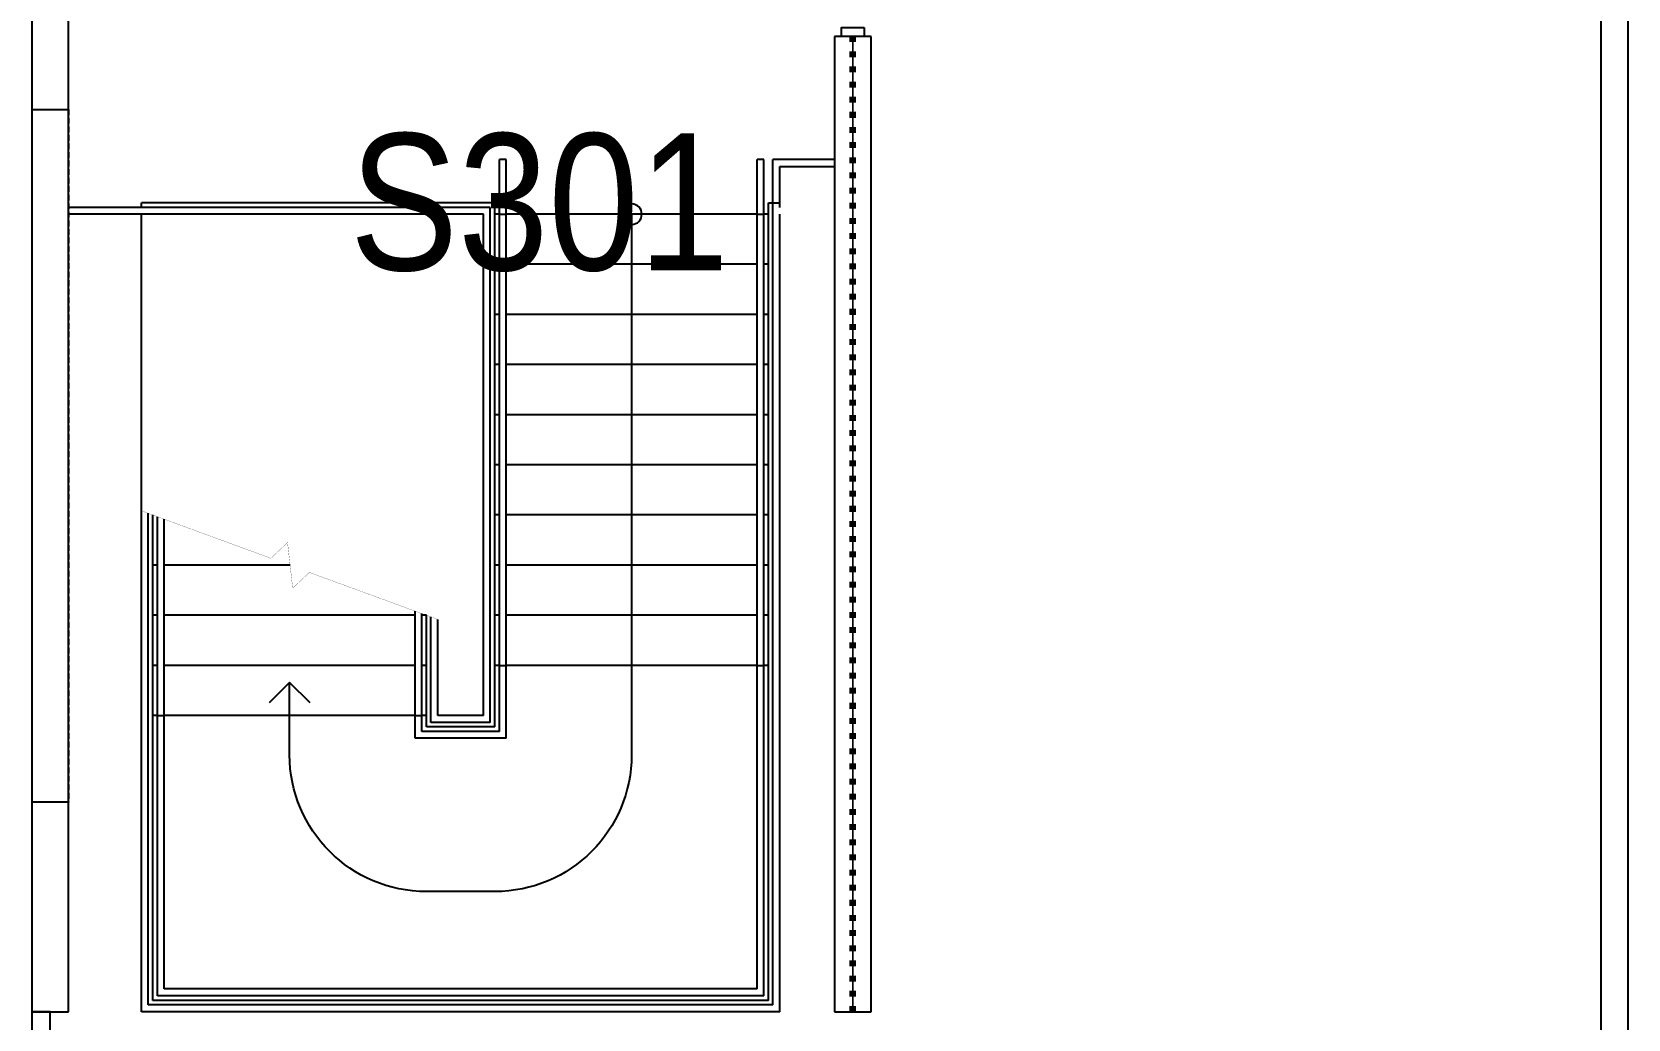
# Model space of a CAD drawing. Header units: inches. Extents: x -2562 to 2562, y -70 to 1203.
# Drawn here: x -2558 to -2208, y 761.4 to 978 of the extents above; entities that cross this region are included whole.
import ezdxf

# ---------------------------------------------------------------- set-up
doc = ezdxf.new("R2010")
doc.units = ezdxf.units.IN
doc.header["$LTSCALE"] = 10
doc.header["$MEASUREMENT"] = 0
doc.linetypes.add('DIVIDE', pattern=[1.25, 0.5, -0.25, 0, -0.25, 0, -0.25])
doc.linetypes.add('HIDDEN2', pattern=[0.1875, 0.125, -0.0625])
doc.layers.get('0').update_dxf_attribs({"linetype": 'CONTINUOUS'})
for name, color, linetype in [('A-DOOR', 2, 'CONTINUOUS'), ('A-FLOR', 3, 'CONTINUOUS'), ('A-IDEN-VNUM', 4, 'CONTINUOUS'), ('A-WALL', 5, 'CONTINUOUS')]:
    doc.layers.add(name, color=color, linetype=linetype)
doc.styles.add('ROOMVNUMBER', font='arial.ttf', dxfattribs={"width": 0.85, "height": 30})

# ---------------------------------------------------------------- blocks, each defined once
blk = doc.blocks.new('AecRight')
at = {"color": 0, "linetype": 'ByBlock', "lineweight": -2}
for p, q in [((0, 0), (-0.5, 0.5)), ((-0.5, -0.5), (0, 0))]:
    blk.add_line(p, q, dxfattribs=at)
blk = doc.blocks.new('_Small')
at = {"color": 0, "linetype": 'ByBlock', "lineweight": -2}
blk.add_circle((0, 0), 0.25, dxfattribs=at)

msp = doc.modelspace()

# ---------------------------------------------------------------- linework, layer by layer
at = {"layer": 'A-DOOR', "linetype": 'Continuous', "lineweight": -3}
msp.add_lwpolyline([(-2375.49, 979), (-2375.49, 977), (-2380.49, 977), (-2380.49, 979)], close=True, dxfattribs=at)
at = {"layer": 'A-FLOR'}
for p, q in [((-2455.49, 824.5), (-2455.49, 950)), ((-2453.99, 950), (-2455.49, 950)), ((-2453.99, 823), (-2453.99, 950)), ((-2398.99, 768), (-2398.99, 950)), ((-2397.49, 950), (-2398.99, 950)), ((-2397.49, 766.5), (-2397.49, 950)), ((-2395.49, 764.5), (-2395.49, 950)), ((-2381.99, 950), (-2395.49, 950)), ((-2393.99, 948.5), (-2381.99, 948.5)), ((-2393.99, 940.5), (-2393.99, 948.5)), ((-2457.49, 939.5), (-2549.99, 939.5)), ((-2533.99, 939.5), (-2533.99, 940.5)), ((-2456.49, 940.5), (-2533.99, 940.5)), ((-2457.49, 826.5), (-2457.49, 939.5)), ((-2456.49, 825.5), (-2456.49, 940.5)), ((-2396.49, 765.5), (-2396.49, 940.5)), ((-2396.49, 940.5), (-2393.99, 940.5)), ((-2393.99, 939.5), (-2393.99, 940.5)), ((-2533.99, 938), (-2549.99, 938)), ((-2533.99, 763), (-2533.99, 938)), ((-2458.99, 938), (-2533.99, 938)), ((-2458.99, 828), (-2458.99, 938)), ((-2455.49, 938), (-2456.49, 938)), ((-2455.49, 938), (-2453.99, 938)), ((-2398.99, 938), (-2453.99, 938)), ((-2398.99, 938), (-2397.49, 938)), ((-2396.49, 938), (-2397.49, 938)), ((-2393.99, 763), (-2393.99, 938)), ((-2455.49, 927), (-2456.49, 927)), ((-2398.99, 927), (-2453.99, 927)), ((-2396.49, 927), (-2397.49, 927)), ((-2455.49, 916), (-2456.49, 916)), ((-2398.99, 916), (-2453.99, 916)), ((-2396.49, 916), (-2397.49, 916)), ((-2455.49, 905), (-2456.49, 905)), ((-2398.99, 905), (-2453.99, 905)), ((-2396.49, 905), (-2397.49, 905)), ((-2455.49, 894), (-2456.49, 894)), ((-2398.99, 894), (-2453.99, 894)), ((-2396.49, 894), (-2397.49, 894)), ((-2455.49, 883), (-2456.49, 883)), ((-2398.99, 883), (-2453.99, 883)), ((-2396.49, 883), (-2397.49, 883)), ((-2532.49, 764.5), (-2532.49, 872.37)), ((-2531.49, 765.5), (-2531.49, 872)), ((-2530.49, 766.5), (-2530.49, 871.63)), ((-2455.49, 872), (-2456.49, 872)), ((-2398.99, 872), (-2453.99, 872)), ((-2396.49, 872), (-2397.49, 872)), ((-2528.99, 768), (-2528.99, 871.08)), ((-2530.49, 861), (-2531.49, 861)), ((-2501.38, 861), (-2528.99, 861)), ((-2455.49, 861), (-2456.49, 861)), ((-2398.99, 861), (-2453.99, 861)), ((-2396.49, 861), (-2397.49, 861)), ((-2473.99, 823), (-2473.99, 850.92)), ((-2530.49, 850), (-2531.49, 850)), ((-2473.99, 850), (-2528.99, 850)), ((-2472.49, 824.5), (-2472.49, 850.37)), ((-2471.49, 850), (-2472.49, 850)), ((-2471.49, 825.5), (-2471.49, 850)), ((-2470.49, 826.5), (-2470.49, 849.63)), ((-2468.99, 828), (-2468.99, 849.08)), ((-2455.49, 850), (-2456.49, 850)), ((-2398.99, 850), (-2453.99, 850)), ((-2396.49, 850), (-2397.49, 850)), ((-2530.49, 839), (-2531.49, 839)), ((-2473.99, 839), (-2528.99, 839)), ((-2471.49, 839), (-2472.49, 839)), ((-2455.49, 839), (-2456.49, 839)), ((-2455.49, 839), (-2453.99, 839)), ((-2398.99, 839), (-2453.99, 839)), ((-2398.99, 839), (-2397.49, 839)), ((-2396.49, 839), (-2397.49, 839)), ((-2530.49, 828), (-2531.49, 828)), ((-2530.49, 828), (-2528.99, 828)), ((-2473.99, 828), (-2528.99, 828)), ((-2473.99, 828), (-2472.49, 828)), ((-2471.49, 828), (-2472.49, 828)), ((-2457.49, 826.5), (-2470.49, 826.5)), ((-2458.99, 828), (-2468.99, 828)), ((-2453.99, 823), (-2473.99, 823)), ((-2455.49, 824.5), (-2472.49, 824.5)), ((-2456.49, 825.5), (-2471.49, 825.5)), ((-2398.99, 768), (-2528.99, 768)), ((-2395.49, 764.5), (-2532.49, 764.5)), ((-2396.49, 765.5), (-2531.49, 765.5)), ((-2397.49, 766.5), (-2530.49, 766.5)), ((-2393.99, 763), (-2533.99, 763))]:
    msp.add_line(p, q, dxfattribs=at)
at = {"layer": 'A-FLOR', "linetype": 'Continuous', "lineweight": -3}
for p, q in [((-2426.49, 938), (-2426.49, 819.38)), ((-2501.49, 819.38), (-2501.49, 835.26)), ((-2466.49, 789.38), (-2471.49, 789.38)), ((-2456.49, 789.38), (-2466.49, 789.38))]:
    msp.add_line(p, q, dxfattribs=at)
at = {"layer": 'A-FLOR', "const_width": 0.045}
msp.add_lwpolyline([(-2468.99, 849.08), (-2497.15, 859.4), (-2500.81, 855.95), (-2501.94, 865.95), (-2505.6, 862.5), (-2533.99, 872.92)], dxfattribs=at)
at = {"layer": 'A-FLOR', "linetype": 'Continuous', "lineweight": -3, "extrusion": (-4.89843e-16, 0, -1)}
for centre, start, end in [((2471.49, 819.38), 270, 0), ((2456.49, 819.38), 180, 270)]:
    msp.add_arc(centre, 30, start, end, dxfattribs=at)
at = {"layer": 'A-WALL', "linetype": 'Continuous', "lineweight": -3}
for p, q in [((-2207.98, 501), (-2207.98, 1145)), ((-2213.98, 1139), (-2213.98, 495)), ((-2557.99, 1027), (-2557.99, 961)), ((-2549.99, 961), (-2549.99, 1027)), ((-2373.99, 977), (-2381.99, 977)), ((-2381.99, 977), (-2381.99, 763)), ((-2373.99, 763), (-2373.99, 977)), ((-2557.99, 961), (-2549.99, 961)), ((-2557.99, 961), (-2557.99, 809)), ((-2549.99, 809), (-2549.99, 961)), ((-2549.99, 809), (-2557.99, 809)), ((-2557.99, 809), (-2557.99, 763)), ((-2549.99, 763), (-2549.99, 809)), ((-2557.99, 763), (-2549.99, 763)), ((-2553.99, 763), (-2557.99, 763)), ((-2557.99, 763), (-2557.99, 743)), ((-2553.99, 743), (-2553.99, 763)), ((-2381.99, 763), (-2373.99, 763))]:
    msp.add_line(p, q, dxfattribs=at)
at = {"layer": 'A-WALL', "linetype": 'DIVIDE', "lineweight": 211, "ltscale": 0.25}
msp.add_line((-2377.99, 763), (-2377.99, 977), dxfattribs=at)
at = {"layer": 'A-WALL', "linetype": 'HIDDEN2', "lineweight": -3}
for p, q in [((-2557.99, 961), (-2557.99, 809)), ((-2549.99, 961), (-2549.99, 809))]:
    msp.add_line(p, q, dxfattribs=at)

# ---------------------------------------------------------------- block references
at = {"layer": 'A-FLOR', "linetype": 'Continuous', "lineweight": -3, "yscale": 9, "zscale": 9, "rotation": 90}
for name, p, xscale in [('_Small', (-2426.49, 938), -9), ('AecRight', (-2501.49, 835.26), 9)]:
    msp.add_blockref(name, p, dxfattribs=dict(at, xscale=xscale))

# ---------------------------------------------------------------- texts
at = {"layer": 'A-IDEN-VNUM', "style": 'ROOMVNUMBER', "width": 0.85}
msp.add_text('S301', height=30, rotation=360, dxfattribs=at).set_placement((-2488.3, 925.71))

doc.saveas('drawing.dxf')
